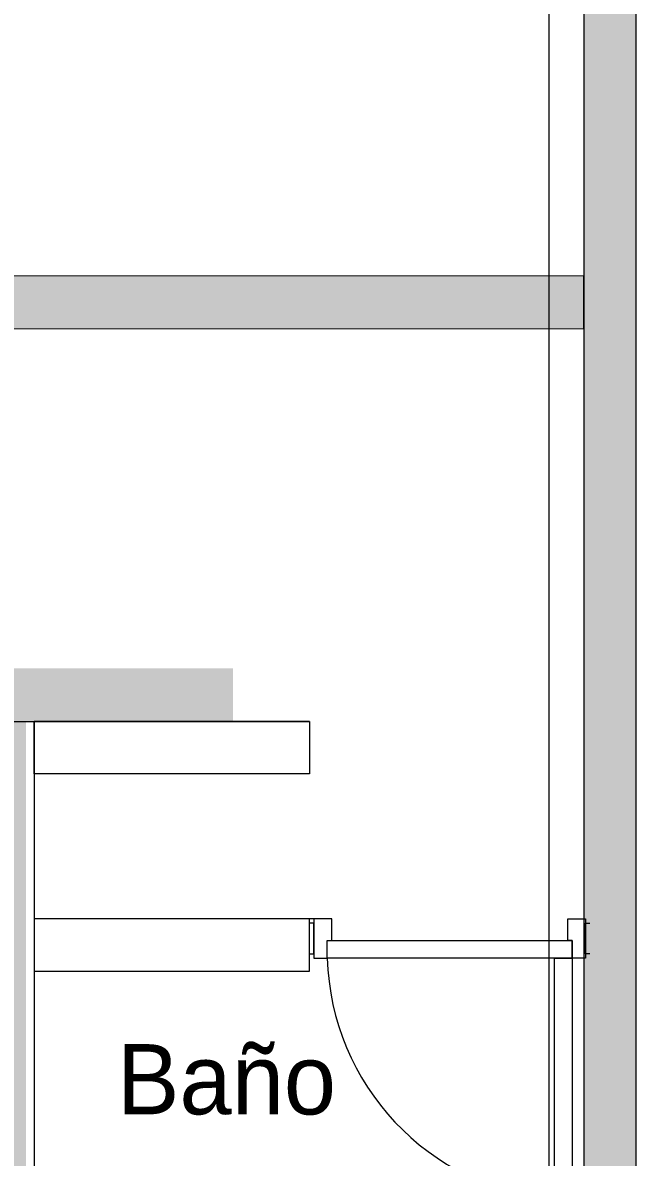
# Model space of a CAD drawing. Header units: metres. Extents: x 29 to 86.9, y -23.2 to 39.7.
# Drawn here: x 81.098 to 82.847, y -15.987 to -12.753 of the extents above; entities that cross this region are included whole.
import ezdxf

# ---------------------------------------------------------------- set-up
doc = ezdxf.new("R2010")
doc.units = ezdxf.units.M
doc.header["$LTSCALE"] = 100
doc.layers.get('0').update_dxf_attribs({"color": 254})
doc.layers.add('Arqui', color=8, linetype='Continuous', lineweight=0)

# ---------------------------------------------------------------- blocks, each defined once
blk = doc.blocks.new('estructura etapa 3')
at = {"layer": 'Arqui'}
blk.add_line((-49.6036, -6655.2792), (-49.6036, -6714.8391), dxfattribs=at)
blk = doc.blocks.new('A$C9582355f')
at = {"layer": 'Arqui', "ltscale": 0.03}
h = blk.add_hatch(color=256, dxfattribs=at)
h.dxf.hatch_style = 1
h.paths.add_polyline_path([(43.8038, 11.49), (42.8715, 11.49), (42.8715, 11.34), (43.8038, 11.34)])
h.paths.add_polyline_path([(44.8666, 14.1897), (44.8665, 10.752), (45.0166, 10.752), (45.0166, 14.1897)])
h.paths.add_polyline_path([(44.8038, 11.49), (44.8666, 11.49), (44.8666, 11.34), (44.8038, 11.34)])
h.paths.add_polyline_path([(41.3715, 11.49), (36.8199, 11.49), (36.8199, 11.34), (41.3715, 11.34)])
h.paths.add_polyline_path([(39.6706, 11.3043), (39.6706, 11.34), (39.5206, 11.34), (39.5206, 11.3043)])
h.paths.add_polyline_path([(39.6707, 8.9769), (39.5206, 8.9769), (39.5206, 10.3019), (39.6706, 10.3019)])
h.paths.add_polyline_path([(39.5205, 9.9893), (39.5205, 10.1393), (38.8869, 10.1398), (38.8869, 9.9898)])
h.paths.add_polyline_path([(37.4329, 9.9895), (37.4329, 10.1395), (38.0869, 10.1398), (38.0869, 9.9898)])
h.paths.add_polyline_path([(36.069, 9.9897), (36.069, 10.1398), (36.6329, 10.1401), (36.6329, 9.9901)])
h.paths.add_polyline_path([(36.3723, 8.9771), (36.2223, 8.9771), (36.2222, 9.9898), (36.3722, 9.9898)])
h.paths.add_polyline_path([(38.0215, 8.977), (37.8715, 8.977), (37.8714, 9.9897), (38.0214, 9.9897)])
h.paths.add_polyline_path([(32.428, 8.9769), (39.6707, 8.9769), (39.6707, 8.8269), (32.428, 8.8269)])
h.paths.add_polyline_path([(32.5776, 9.9895), (32.5776, 10.1395), (34.7691, 10.1401), (34.7691, 9.9901)])
h.paths.add_polyline_path([(32.4282, 8.9769), (32.4264, 11.4901), (32.5765, 11.4893), (32.5765, 11.3393), (32.5773, 11.3394), (32.5782, 8.9769)])
h.paths.add_polyline_path([(33.3294, 8.9771), (33.1794, 8.9771), (33.1794, 8.9769), (33.3294, 8.9769)])
h.paths.add_polyline_path([(32.4298, 14.1909), (32.4247, 12.3901), (32.5748, 12.3901), (32.5799, 14.1909)])
h.paths.add_polyline_path([(36.9706, 11.49), (36.8199, 11.49), (36.8199, 12.4924), (34.9173, 12.4917), (34.9191, 11.4901), (34.7691, 11.4901), (34.7669, 12.6409), (35.7191, 12.6409), (35.7191, 14.1897), (35.8691, 14.1897), (35.8691, 12.6409), (36.8199, 12.6409), (36.8199, 14.1897), (36.9706, 14.1897)])
h.paths.add_polyline_path([(37.7699, 11.4903), (37.92, 11.4903), (37.92, 11.49)])
h.paths.add_polyline_path([(32.4302, 14.1897), (50.0187, 14.1897), (50.0187, 14.3397), (32.4302, 14.3398)])
h.paths.add_polyline_path([(53.7142, 14.1897), (51.817, 14.1897), (51.817, 14.3397), (53.7142, 14.3397)])
h.paths.add_polyline_path([(53.8642, 57.1902), (53.7142, 57.1902), (53.7142, 6.407), (52.1247, 6.407), (52.1246, 8.4206), (52.7151, 8.4207), (52.7151, 8.5708), (51.9746, 8.5707), (51.9747, 4.8069), (52.7775, 4.807), (52.7775, 4.9571), (52.1247, 4.957), (52.1247, 6.257), (53.7142, 6.2569), (53.7142, 3.4653), (53.8642, 3.4653)])
h.paths.add_polyline_path([(33.2298, 5.4253), (33.2564, 5.2753), (32.578, 5.2753), (32.578, 3.0554), (32.428, 3.0554), (32.428, 5.4253)])
h.paths.add_polyline_path([(35.7666, 5.4253), (35.7948, 5.2753), (34.2318, 5.2753), (34.2601, 5.4253)])
h.paths.add_polyline_path([(37.984, 5.4253), (38.0122, 5.2753), (36.7689, 5.2753), (36.7971, 5.4253)])
h.paths.add_polyline_path([(37.3214, 3.0554), (37.4715, 3.0554), (37.4715, 3.0807), (37.4715, 5.2753), (37.3215, 5.2753), (37.3214, 3.0807)])
h.paths.add_polyline_path([(39.0236, 5.4253), (38.997, 5.2753), (39.6206, 5.2753), (39.6206, 3.0554), (39.7707, 3.0554), (39.7707, 5.4253)])
h.paths.add_polyline_path([(32.4284, 2.9053), (39.7707, 2.9053), (39.7707, 3.0554), (32.4284, 3.0554)])
h.paths.add_polyline_path([(13.8089, 57.1909), (13.8089, 57.3409), (8.9835, 57.3402), (8.9835, 57.1902)])
h.paths.add_polyline_path([(43.2788, 54.0355), (43.1288, 54.0355), (43.1288, 57.1902), (43.2788, 57.1902)])
h.paths.add_polyline_path([(42.4167, 54.1855), (42.2667, 54.1855), (42.2667, 55.7902), (42.4167, 55.7902)])
h.paths.add_polyline_path([(34.7691, 54.0355), (34.7691, 54.1855), (43.1288, 54.1855), (43.1288, 54.0355)])
h.paths.add_polyline_path([(42.2667, 56.8402), (42.2667, 56.9902)])
h.paths.add_polyline_path([(34.9191, 55.1822), (34.7691, 55.1822), (34.7691, 55.7902), (34.9191, 55.7902)], flags=0)
h.paths.add_polyline_path([(34.9191, 55.1822), (34.7691, 55.1822), (34.7691, 55.7902), (34.9191, 55.7902)], flags=17)
h.paths.add_polyline_path([(34.9191, 55.1822), (34.7691, 55.1822), (34.7691, 55.7902), (34.9191, 55.7902)], flags=17)
h = blk.add_hatch(color=256, dxfattribs=at)
h.dxf.hatch_style = 1
h.paths.add_polyline_path([(53.7142, 9.5392), (53.7142, 9.6892), (45.0166, 9.6891), (45.0165, 9.752), (44.8665, 9.752), (44.8666, 9.6892), (42.2667, 9.6898), (42.2668, 8.8269), (42.7667, 8.8263), (42.7667, 9.5396), (42.6167, 9.5396), (42.6166, 8.9764), (42.4168, 8.9769), (42.4167, 9.5398)])
at = {"layer": 'Arqui'}
for p in [(52.9455, 7.8574), (52.9328, 7.8447)]:
    blk.add_line(p, (52.9328, 7.8574), dxfattribs=at)
for points in [[(53.8642, 57.1902), (53.7142, 57.1902), (53.7142, 3.4653), (53.8642, 3.4653)], [(53.7142, 9.5392), (53.7142, 9.6892), (42.4167, 9.6898), (42.4167, 9.5397)], [(51.9978, 4.8064), (51.9978, 8.4194), (52.1478, 8.4194), (52.1479, 4.8064)], [(52.1478, 8.4194), (52.9328, 8.4194), (52.9328, 8.2702), (52.1478, 8.2702)], [(52.1478, 7.7082), (52.9328, 7.7082), (52.9328, 7.8574), (52.1478, 7.8574)], [(53.6815, 7.7956), (53.6815, 7.7449), (52.9835, 7.7449), (52.9835, 7.7956)], [(53.6308, 7.7449), (53.6815, 7.7449), (53.6815, 7.0574), (53.6308, 7.0574)]]:
    blk.add_lwpolyline(points, close=True, dxfattribs=at)
for points in [[(52.9328, 8.4194), (52.1478, 8.4194), (52.9328, 8.4194)], [(52.9328, 8.4194), (52.4388, 8.4194), (52.9328, 8.4194)], [(52.9328, 7.7576), (52.9455, 7.7576), (52.9455, 7.8447), (52.9328, 7.8447)], [(52.9962, 7.7956), (52.9962, 7.8574), (52.9455, 7.8574), (52.9455, 7.7449), (52.9835, 7.7449), (52.9835, 7.7956), (52.9962, 7.7956)], [(53.6688, 7.7956), (53.6688, 7.8574), (53.7195, 7.8574), (53.7195, 7.7449), (53.6815, 7.7449), (53.6815, 7.7956), (53.6688, 7.7956)], [(53.7322, 7.7576), (53.7195, 7.7576), (53.7195, 7.8447), (53.7322, 7.8447)]]:
    blk.add_lwpolyline(points, dxfattribs=at)
blk.add_arc((53.693, 7.7643), 0.7097, 181.5704, 264.976, dxfattribs=at)
blk.add_blockref('estructura etapa 3', (103.2187, 6714.9141), dxfattribs=at)
blk.add_text('Baño', height=0.2, rotation=359.9331, dxfattribs=at).set_placement((52.3837, 7.3001))

msp = doc.modelspace()

# ---------------------------------------------------------------- block references
msp.add_blockref('A$C9582355f', (28.9827, -23.164))

doc.saveas('drawing.dxf')
